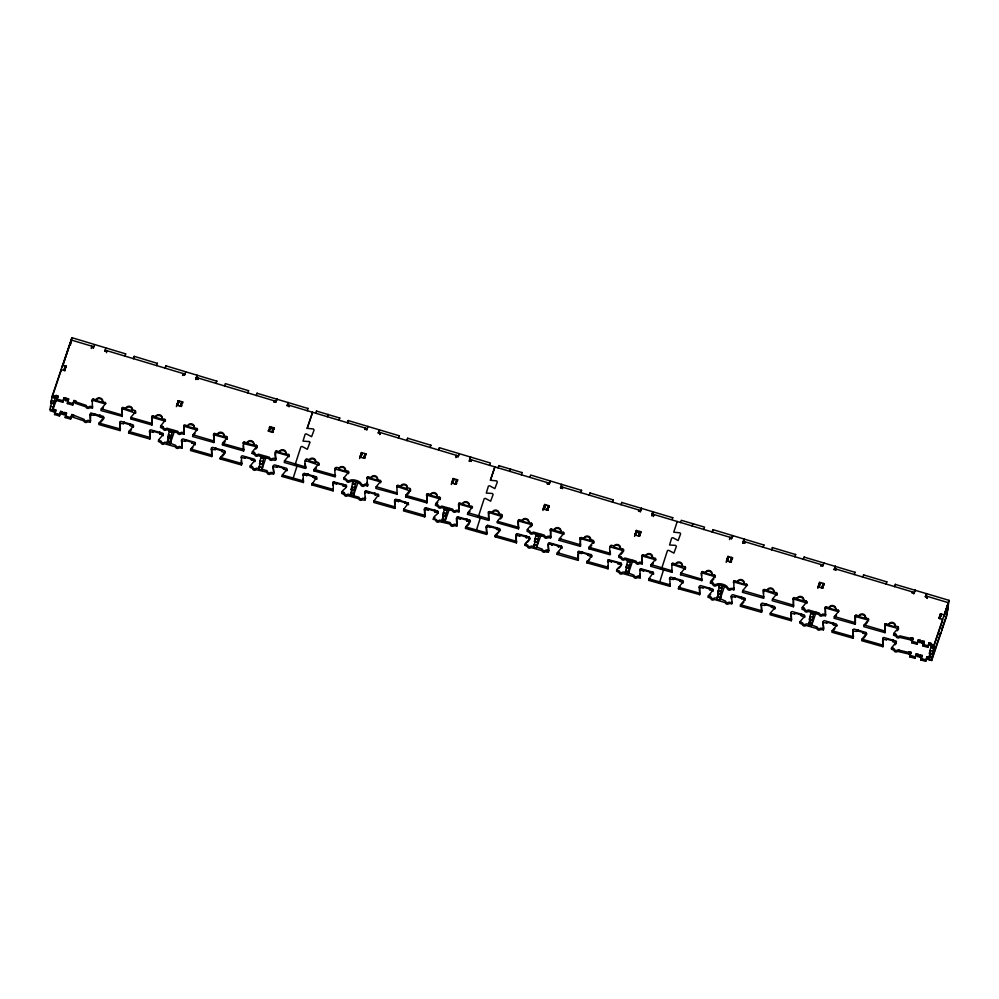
<?xml version="1.0" encoding="UTF-8"?>
<svg xmlns="http://www.w3.org/2000/svg" width="999" height="999" viewBox="0 0 999 999"><rect width="100%" height="100%" fill="white"/><g stroke="black" fill="none" stroke-linecap="round" stroke-linejoin="round"><path stroke-width="1.5" d="M122.253 416.346L100.961 410.552L101.299 408.841L106.006 403.221L102.56 401.548A3.347 2.835 8.6 0 0 101.374 398.476L99.026 397.802A3.347 2.835 8.6 0 0 96.154 399.737L96.041 400.487L102.447 402.297L102.56 401.548M90.385 421.978L90.747 412.949L103.372 416.408L103.709 418.381M90.609 420.417L87.6 420.367A1.911 1.623 8.6 0 1 84.141 419.393L71.853 414.498L70.592 419.093L65.247 417.582L66.508 412.987L64.673 412.475L64.186 414.747L62.063 414.135L62.55 411.863L60.714 411.351L59.453 415.934L54.558 414.548L55.819 409.965L53.983 409.44L53.496 411.713L50.137 410.764L50.362 409.265M133.479 426.81L133.129 424.85L120.879 421.378L119.88 421.915L120.355 429.033L99.076 423.064L103.859 417.382M163.237 435.252L162.899 433.279L150.649 429.807L149.65 430.357L150.112 437.462L128.846 431.493L133.629 425.811M195.267 444.842L195.005 442.37L182.929 438.936C178.784 439.448 185.727 449.026 179.233 446.341A1.911 1.623 8.6 0 1 175.774 445.354L169.743 443.081M195.492 443.344L190.709 449.026L211.975 455.044L211.513 447.877L212.525 447.34L224.763 450.799L225.062 452.972M225.262 451.773L220.479 457.455L241.733 463.486L241.283 456.318L242.282 455.769L254.533 459.24L254.87 461.213M261.376 469.043L266.983 470.666L267.532 471.803A1.911 1.623 8.6 0 0 270.866 472.302C277.435 475.162 270.404 465.422 274.563 464.897L286.638 468.331L286.9 470.804M395.055 508.291L394.78 499.8L395.791 499.25L408.441 503.071L403.771 509.328L425.012 515.397L424.775 516.908L403.521 510.876L403.746 509.378M397.165 494.218L375.861 488.436L376.198 486.725L380.906 481.106L377.472 479.433A3.347 2.835 8.6 0 0 375.174 475.824A3.347 2.835 8.6 0 0 371.054 477.622L367.944 476.798L367.095 477.597M459.028 511.75L456.019 511.7A1.911 1.623 8.6 0 1 452.572 510.726L441.471 507.579A1.911 1.623 8.6 0 1 438.024 506.605L435.402 505.294L435.739 503.583L440.434 497.802L437 496.303A3.347 2.835 8.6 0 0 434.702 492.694A3.347 2.835 8.6 0 0 430.581 494.48L427.297 493.693L426.473 495.467M683.241 582.817L682.966 580.619L670.666 577.135L669.692 577.684L670.142 584.852L648.888 578.821L653.471 572.377L640.933 568.706L639.847 569.742M699.725 594.605L678.421 588.761L678.733 587.1L683.428 581.568M713.049 591.008L712.712 589.035L700.461 585.564L699.45 586.113L699.912 593.281L678.658 587.262M701.835 580.531L680.531 574.737L680.868 573.026L685.576 567.407L682.142 565.746A3.347 2.835 8.6 0 0 679.844 562.137A3.347 2.835 8.6 0 0 675.724 563.936L672.427 563.136L671.615 564.91M731.83 603.646L728.82 603.596A1.911 1.623 8.6 0 1 725.361 602.622L714.273 599.475A1.911 1.623 8.6 0 1 710.813 598.501L708.191 597.19L708.416 595.691L713.199 590.009M720.242 598.751L725.586 601.123A1.911 1.623 8.6 0 0 729.045 602.097C735.539 604.857 728.583 595.217 732.729 594.692L744.804 598.126L745.154 600.099M774.874 608.891L774.575 606.555L762.324 603.096L761.325 603.633L761.8 610.751L740.521 604.782L745.304 599.1M763.698 598.064L763.436 589.622L767.357 589.885A3.347 2.835 8.6 0 1 771.478 588.099A3.347 2.835 8.6 0 1 773.775 591.708L773.663 592.457L767.244 590.646L767.357 589.885M775.074 607.529L770.291 613.211L791.545 619.243L791.096 612.075L792.095 611.525L804.345 614.997L804.607 617.469M810.476 624.6L817.219 627.072A1.911 1.623 8.6 0 0 820.679 628.059C827.247 630.968 820.191 621.228 824.375 620.654L836.438 624.088L836.787 626.061M825.574 615.646L825.299 607.155L829.232 607.417A3.347 2.835 8.6 0 1 833.341 605.631A3.347 2.835 8.6 0 1 835.639 609.228L835.526 609.989L829.12 608.166L829.232 607.417M836.937 625.062L832.155 630.744L853.421 636.763L852.959 629.595L853.958 629.058L866.208 632.517L866.508 634.852M866.707 633.491L861.925 639.173L883.178 645.204L882.729 638.036L883.728 637.487L896.128 641.046L896.24 643.431L895.079 644.792M333.179 490.771L333.366 481.805L346.004 485.139C349.051 487.549 340.746 490.022 341.658 493.356L344.28 494.655A1.911 1.623 8.6 0 0 347.727 495.641L358.828 498.776A1.911 1.623 8.6 0 0 362.275 499.762C369.243 502.385 361.875 491.508 366.196 490.859L378.683 494.642L374.001 500.886L395.242 506.968M92.495 407.904L89.485 407.854A1.911 1.623 8.6 0 1 86.026 406.88L75.312 403.284L75.799 401.011L73.963 400.487L72.702 405.082L67.358 403.571L68.619 398.976L66.783 398.464L66.296 400.736L65.385 400.474L65.872 398.201L64.036 397.677L62.775 402.272L56.668 400.537L57.93 395.954L56.094 395.429L55.607 397.702L52.248 396.753M712.374 531.53L712.974 529.645L763.91 545.017M804.17 557.105L855.094 572.327M133.342 358.766L134.141 356.306L157.392 363.386M134.153 356.418L133.541 358.191M165.285 367.694L165.884 365.809L216.833 381.181M224.513 386.064L225.324 383.616L248.564 390.684M257.093 393.269L308.004 408.491M316.521 411.076L339.735 418.019M772.427 547.602L795.641 554.557M863.611 574.912L886.812 581.855M895.354 584.415L949.05 600.349L946.715 615.859L931.667 660.501L928.308 659.552L928.795 657.28L926.96 656.755L925.698 661.338L920.791 659.952L922.065 655.369L917.844 655.019L918.106 654.245L916.27 653.733L915.009 658.316L909.664 656.805L910.926 652.21L909.09 651.698L908.603 653.97L897.539 651.398A1.911 1.623 8.6 0 1 894.08 650.411L891.458 649.113L891.682 647.614L896.503 641.783M348.264 420.579L399.213 435.764M430.944 445.267L407.692 438.224L407.093 440.109M489.547 465.397L490.409 462.999L439.435 447.727L438.836 449.612M498.888 465.684L522.115 472.602M529.782 477.41L530.619 475.037L581.568 490.372M590.072 492.994L613.299 499.912M621.815 502.497L672.739 517.707M639.922 569.243L640.159 577.922L639.947 574.213M151.561 417.594L152.385 415.809L155.682 416.608A3.334 2.835 8.6 0 1 159.79 414.81A3.334 2.835 8.6 0 1 162.088 418.419L165.534 419.93L160.827 425.711L160.489 427.422L163.112 428.721A1.911 1.623 8.6 0 0 166.571 429.707L177.66 432.842A1.911 1.623 8.6 0 0 181.119 433.828L184.091 434.103L184.016 425.162L187.787 425.699A3.334 2.835 8.6 0 1 191.895 423.913A3.334 2.835 8.6 0 1 194.193 427.51L194.081 428.271L187.675 426.448L187.787 425.699M212 454.932L211.751 456.555L190.484 450.524L190.709 449.026M309.178 460.089L309.066 460.839L315.484 462.662L315.597 461.913A3.347 2.835 8.6 0 0 313.299 458.304A3.347 2.835 8.6 0 0 309.178 460.089C300.974 453.571 307.804 477.684 305.219 463.923M338.948 468.519L338.836 469.28L345.254 471.091L345.367 470.342A3.347 2.835 8.6 0 0 343.069 466.733A3.347 2.835 8.6 0 0 338.948 468.519C331.581 462.649 336.675 481.093 335.164 474.962M458.991 511.975L458.766 503.309L462.687 503.583A3.347 2.835 8.6 0 1 466.808 501.785A3.347 2.835 8.6 0 1 469.105 505.394L468.993 506.143L462.574 504.333L462.687 503.583M469.105 505.394L472.539 507.055L467.844 512.674L467.495 514.385L488.761 520.417L488.523 511.738L492.457 512.012A3.347 2.835 8.6 0 1 496.565 510.214A3.347 2.835 8.6 0 1 498.863 513.823L498.751 514.572L492.345 512.762L492.457 512.012M554.32 529.532L554.208 530.294L560.626 532.105L560.739 531.356A3.347 2.835 8.6 0 0 558.441 527.747A3.347 2.835 8.6 0 0 554.32 529.532L550.399 529.27L550.624 537.937L550.799 530.244L563.948 534.365M584.09 537.974L583.978 538.723L590.384 540.534L590.509 539.785A3.347 2.835 8.6 0 0 588.199 536.176A3.347 2.835 8.6 0 0 584.09 537.974L580.169 537.699L580.394 546.378L580.569 538.673L593.031 542.07L593.718 542.957M613.861 546.403L613.736 547.152L620.154 548.975L620.267 548.214A3.347 2.835 8.6 0 0 617.969 544.617A3.347 2.835 8.6 0 0 613.861 546.403C605.894 540.197 612.125 562.2 609.952 551.111M670.179 584.615L669.917 586.351L669.792 583.803M732.042 602.26L731.792 603.871M701.373 573.351L702.197 571.565L705.494 572.365A3.347 2.835 8.6 0 1 709.602 570.566A3.347 2.835 8.6 0 1 711.9 574.175L715.346 575.686L710.639 581.468L710.301 583.179L712.499 583.828L713.049 584.964A1.911 1.623 8.6 0 0 715.983 585.789C718.568 583.99 726.51 586.163 727.597 589.085A1.911 1.623 8.6 0 0 730.531 589.922L731.68 589.273L733.903 589.86L733.828 580.918L737.587 581.455A3.347 2.835 8.6 0 1 741.708 579.67A3.347 2.835 8.6 0 1 744.005 583.279L743.893 584.028L737.474 582.205L737.587 581.455M791.57 619.13L791.32 620.741L770.067 614.722L770.291 613.211M888.76 624.288L888.648 625.037L895.067 626.848L895.179 626.098A3.347 2.835 8.6 0 0 892.881 622.489A3.347 2.835 8.6 0 0 888.76 624.288L884.839 624.013L885.064 632.679L885.239 624.987L897.864 628.433L898.351 629.407L897.189 630.781M213.436 435.114L214.261 433.341L217.545 434.128A3.334 2.835 8.6 0 1 221.666 432.342A3.334 2.835 8.6 0 1 223.963 435.939C232.243 436.613 222.015 440.796 222.365 444.942L243.619 450.974L243.394 442.295L247.315 442.569A3.334 2.835 8.6 0 1 251.423 440.771A3.334 2.835 8.6 0 1 253.721 444.368L253.621 445.129L247.203 443.319L247.315 442.569M365.272 499.925L365.097 497.202M424.812 516.783L424.388 509.602L428.246 510.002A3.347 2.835 8.6 0 1 428.808 509.065M548.101 544.542L549.288 542.744L561.538 546.216L562.037 547.177L557.367 552.659L557.03 554.37L578.284 560.389L578.508 551.248L591.458 554.732L591.795 555.619L586.937 562.337M587.062 561.188L586.788 562.799L608.054 568.818L608.266 559.677L620.903 563.011C623.963 565.434 615.659 567.894 616.558 571.228L619.18 572.539A1.911 1.623 8.6 0 0 622.639 573.513L633.728 576.66A1.911 1.623 8.6 0 0 637.187 577.634L640.159 577.922M51.424 403.159L49.95 409.165L53.721 410.214M57.405 397.29L52.697 409.94L54.171 403.933L50.862 403.084L52.472 395.254L71.866 337.662L125.649 353.871M51.498 401.76L51.324 402.922L54.071 403.708L54.333 402.934L54.171 403.933M60.864 371.116L52.198 397.09L54.945 397.864L55.207 397.09L54.071 403.708M53.496 411.713L53.983 409.44M55.607 397.702L56.094 395.429M60.802 371.616L61.089 369.605L64.748 370.641L65.26 369.106L64.348 368.843L64.123 370.342L65.035 370.604L65.26 369.106M54.558 414.548L55.819 409.965M56.668 400.537L57.93 395.954M62.313 367.12L62.6 365.11L66.259 366.146L66.034 367.644M62.837 365.572L70.367 342.919L62.375 366.608M65.06 367.894L65.36 365.896L63.849 370.392M70.28 344.992L71.041 339.96L93.706 346.74M70.292 345.242L71.079 339.972M59.453 415.934L60.714 411.351M71.104 342.694L71.866 337.662M62.775 402.272L64.036 397.677M64.186 414.747L64.673 412.475M66.296 400.736L66.783 398.464M65.247 417.582L66.508 412.987M67.358 403.571L68.619 398.976M70.592 419.093L71.853 414.498M72.702 405.082L73.963 400.487M90.347 422.152L87.375 421.878A1.911 1.623 8.6 0 1 83.916 420.891L73.202 417.295L73.427 415.796M73.202 417.295L73.689 415.022M75.312 403.284L75.799 401.011M91.384 348.464L91.883 346.191L91.446 348.276M93.319 348.264L94.443 345.042M90.135 418.456L90.035 413.986M91.995 400.974L92.857 398.938L96.154 399.737M105.407 403.983L93.169 400.462L93.357 399.2M92.457 408.141L92.22 399.463M89.885 414.985L93.819 415.247L93.931 414.498A3.347 2.835 8.6 0 1 94.143 414.023M104.783 351.173L105.869 348.226M106.456 352.722L106.918 350.699L106.643 351.473L104.82 350.924M119.805 422.427L120.105 430.594L98.851 424.563L99.076 423.064M103.434 418.119L93.931 414.498M105.12 403.584L105.307 402.335M121.803 409.153L122.615 407.38L125.911 408.166A3.334 2.835 8.6 0 1 130.02 406.381A3.334 2.835 8.6 0 1 132.33 409.977L132.218 410.739L125.799 408.928L125.911 408.166M135.539 413.161L122.939 408.891L123.127 407.642M120.105 430.594L120.367 428.858M122.215 416.571L121.99 407.904M119.655 423.426L123.576 423.688L123.689 422.939A3.347 2.835 8.6 0 1 124.251 422.003M149.575 430.856L149.875 439.023L128.621 433.004L128.846 431.493M165.347 421.228L152.16 417.307L151.985 425.012L130.732 418.981C130.382 414.835 140.597 410.651 132.33 409.99M128.921 431.543L128.634 432.942M130.881 418.531L131.069 417.27M133.429 427.01L129.995 425.512L130.107 424.75A3.347 2.835 8.6 0 0 130.232 423.976M134.89 412.025L135.077 410.764M135.502 413.299L135.702 412.05M152.71 417.332L152.897 416.071M149.875 439.023L150.137 437.287M151.985 425.012L151.761 416.333M149.413 431.855L153.346 432.117L153.459 431.368L159.877 433.191L159.753 433.941L162.675 434.777L163.162 435.751M162.1 418.419L161.975 419.168L155.569 417.357L155.682 416.608M181.668 439.947L181.98 448.114L179.008 447.839A1.911 1.623 8.6 0 1 175.549 446.865L164.46 443.718A1.911 1.623 8.6 0 1 161.001 442.744L158.379 441.433L158.604 439.935L163.386 434.253M162.475 427.584L162.65 426.461L160.827 425.711M164.66 420.454L164.847 419.205M167.058 443.531L168.656 436.763L168.394 437.537L171.141 438.311L171.403 437.55L169.805 444.305L167.058 443.531L168.094 440.447L167.695 442.22M171.141 438.311L171.728 435.389L170.692 438.474L167.944 437.687L169.518 430.032M168.831 435.601L168.981 434.602L167.944 437.687M170.692 438.474L172.315 431.468L169.568 430.681L169.306 431.456L172.053 432.23L172.315 431.468M170.442 442.994L174.688 430.544M172.053 432.23L172.278 430.819M170.692 442.22L170.854 441.221L169.805 444.305M176.386 406.655L177.135 403.608L178.047 403.871L177.822 405.369L176.91 405.107L177.135 403.608M177.385 403.696L178.122 400.649L182.705 401.948L182.48 403.459M177.897 402.16L178.122 400.649M182.592 375.524L183.067 373.501L182.767 375.199M178.746 402.922L179.046 400.911L177.535 405.407M184.565 375.062L185.664 372.053M180.569 406.156L180.794 404.645L181.718 404.907L181.493 406.406L180.569 406.156L181.044 404.732M181.493 403.696L181.793 401.698L180.282 406.193M184.103 434.041L183.853 425.437M197.29 430.207L184.803 426.423L184.99 425.174M181.98 448.114L182.243 446.391M181.518 440.946L185.452 441.221L185.564 440.472A3.347 2.835 8.6 0 1 185.777 439.985M195.816 379.483L197.103 375.162L196.94 376.286M197.79 379.021L198.102 378.009L197.877 379.508M227.173 439.11L226.486 438.224L214.036 434.84L213.848 442.532L192.595 436.513L192.932 434.802L197.64 429.183L194.193 427.522M195.255 444.38L191.858 443.032L191.97 442.282L185.564 440.472M196.753 429.545L196.94 428.296M211.751 456.555L211.438 448.376M214.573 434.852L214.76 433.603M213.848 442.532L213.624 433.866M211.288 449.388L215.21 449.65L215.322 448.901A3.347 2.835 8.6 0 1 215.884 447.964M223.963 435.951L223.851 436.7L217.432 434.877L217.545 434.128M241.258 460.701L241.508 464.985L220.255 458.966L220.479 457.455M220.292 458.853L220.554 457.505M222.515 444.48L222.702 443.231M225.025 452.809L221.628 451.461L221.741 450.711A3.347 2.835 8.6 0 0 221.865 449.937M226.523 437.974L226.711 436.725M227.148 439.26L227.335 438.012M243.394 442.295L243.207 443.544L256.418 446.715L256.905 447.689L255.744 449.063M244.343 443.281L244.53 442.033M241.508 464.985L241.77 463.249M241.209 457.554L244.98 458.079L245.092 457.33A3.347 2.835 8.6 0 1 245.317 456.855M273.239 468.069L273.614 474.075L270.642 473.801A1.911 1.623 8.6 0 1 267.307 473.301L266.496 472.065L256.094 469.68A1.911 1.623 8.6 0 1 252.759 469.18L252.21 468.056L250.012 467.395L250.237 465.896L255.02 460.202M289.198 455.532L289.011 456.793L288.349 455.756L276.448 452.385C272.29 452.897 279.32 462.649 272.752 459.79A1.911 1.623 8.6 0 1 269.293 458.803L258.204 455.669A1.911 1.623 8.6 0 1 254.745 454.682L252.123 453.384L252.46 451.66L257.168 445.891L253.734 444.38M254.795 461.713L254.308 460.739L251.398 459.902L251.511 459.153L245.092 457.33M254.121 453.546L254.283 452.422L252.46 451.66M256.293 446.416L256.481 445.154M256.905 447.689L257.093 446.441M262.337 468.181L262.487 467.182L261.451 470.267L258.691 469.493L260.202 462.337M260.289 462.724L260.027 463.499L262.774 464.273L263.361 461.338L262.325 464.423L259.578 463.648L261.151 455.994M259.578 467.407L259.74 466.408L258.691 469.493M261.451 470.267L263.037 463.511L262.774 464.273M262.325 464.423L263.948 457.417L263.699 458.191L260.939 457.417L261.201 456.643M262.075 468.956L266.321 456.506M263.699 458.191L263.911 456.78M268.768 429.57L268.544 431.068L269.455 431.331L269.68 429.832L268.768 429.57L268.244 431.118L272.827 432.405L273.351 430.869L272.427 430.606L272.203 432.105L273.127 432.367L273.351 430.869M269.767 426.61L269.53 428.121L274.113 429.408L274.35 427.909L269.767 426.61L269.243 428.159L270.155 428.421M274.013 402.31L274.238 400.811L273.963 401.573L275.749 402.372M270.379 428.871L270.679 426.873L269.168 431.368M276.76 399.962L276.898 399.051L276.061 401.361L196.279 377.46L195.979 379.47M272.677 430.694L274.35 427.909M273.127 429.657L273.426 427.647L271.915 432.155M273.152 466.908L273.301 465.909M275.299 452.647L276.124 450.861L279.42 451.66A3.334 2.835 8.6 0 1 283.529 449.862A3.334 2.835 8.6 0 1 285.826 453.471L285.714 454.233L279.308 452.41L279.42 451.66M276.448 452.385L276.636 451.136M273.614 474.075L273.876 472.34M275.724 460.064L275.487 451.386M273.214 466.77L277.085 467.182L277.198 466.421A3.347 2.835 8.6 0 1 277.41 465.946M287.1 405.769L288.236 402.46L288.124 403.209M288.923 406.318L289.235 405.294L289.011 406.805M303.172 478.808L303.384 482.505L282.118 476.486L282.43 474.825L287.125 469.305M305.494 468.494L284.228 462.475L284.565 460.764L289.273 455.144L285.826 453.471M286.9 470.342L283.491 468.993L283.604 468.244L277.198 466.421M288.399 455.507L288.586 454.258M292.744 479.495L297.277 465.222M294.855 465.484L300.899 446.778L302.048 446.453L307.367 449.275L309.84 442.607L309.128 441.558L303.009 441.146L305.145 434.178L306.293 433.853L311.601 436.675L314.086 430.007L313.374 428.958L307.18 428.359L312.587 412.287L307.18 428.359M302.959 475.087L304.158 473.289L316.695 476.973L312.038 484.465M308.429 473.963A3.347 2.835 8.6 0 0 306.843 475.611L304.096 474.825L304.283 473.576M318.806 465.072L306.206 460.814L306.393 459.565M303.384 482.505L303.147 473.838M306.843 475.611L306.955 474.862A3.347 2.835 8.6 0 1 307.517 473.926M333.142 490.946L311.888 484.915L312.163 483.304M335.252 476.923L313.998 470.904C313.649 466.758 323.876 462.574 315.597 461.913M316.695 479.095L313.261 477.422L313.374 476.673A3.347 2.835 8.6 0 0 313.499 475.899M314.148 470.442L314.335 469.193M316.046 477.959L316.233 476.698M318.157 463.936L318.344 462.687M316.671 479.233L316.858 477.984M318.781 465.222L318.968 463.973M332.817 485.514L332.917 482.267M334.84 469.505L335.027 468.256M337.175 483.116A3.347 2.835 8.6 0 0 336.613 484.04L333.866 483.266L334.053 482.005M348.201 472.777L335.976 469.243L336.163 467.994M336.613 484.04L336.725 483.291L343.144 485.102L343.032 485.864L346.091 486.788M367.145 482.317C369.443 489.273 366.084 483.653 363.998 486.076A1.911 1.623 8.6 0 1 361.051 485.239C359.977 482.317 352.023 480.157 349.45 481.955A1.911 1.623 8.6 0 1 346.503 481.118L345.954 479.995L343.756 479.333L344.106 477.622L348.801 471.853L345.367 470.342M343.644 493.531L343.806 492.395L341.92 491.745M345.816 486.388L346.004 485.139M347.927 472.365L348.114 471.116M348.539 473.651L348.738 472.402M353.971 494.143L354.121 493.144L353.084 496.228L350.337 495.454L351.923 488.686M351.66 489.46L354.408 490.234L354.845 488.299L354.995 487.3L353.958 490.384L351.211 489.61L352.797 481.955M350.961 494.13L352.347 490.209M353.084 496.228L354.67 489.46L354.408 490.234M353.958 490.384L355.582 483.379L355.332 484.153L352.585 483.379L352.834 482.604M353.708 494.917L357.954 482.467M355.332 484.153L355.544 482.729M359.652 458.578L360.402 455.532L361.313 455.794L361.089 457.292L360.177 457.03L360.402 455.532M360.651 455.619L361.401 452.572L365.984 453.871L365.759 455.369M361.176 454.07L361.401 452.572M365.022 429.108L365.334 428.084L365.11 429.582M362.013 454.832L362.312 452.834L360.801 457.33M366.77 430.144L368.069 426.361M364.323 456.655L365.984 453.871M364.76 455.619L365.06 453.608L363.549 458.116M364.985 456.83L364.76 458.329L363.836 458.066L364.073 456.568L364.985 456.83L364.46 458.366L359.877 457.067M364.835 492.619L365.022 491.371M369.28 492.207A3.347 2.835 8.6 0 0 368.718 493.131L365.971 492.357L366.158 491.108M380.831 481.493L380.644 482.742L379.995 481.718L368.082 478.346L368.269 477.085M367.357 486.026L367.132 477.347M368.718 493.131L368.831 492.382A3.347 2.835 8.6 0 1 369.043 491.908M377.472 479.433L377.36 480.182L370.941 478.371L371.054 477.622M378.184 433.054L379.27 430.107M379.857 434.59L380.332 432.579L380.095 434.078M395.017 508.466L373.751 502.447L374.088 500.736M378.721 495.516C379.133 498.426 377.123 493.331 375.137 494.955L375.249 494.205L368.831 492.382M377.922 495.479L378.109 494.23M380.032 481.468L380.219 480.219M394.593 501.048L394.78 499.8M396.703 487.037L397.527 485.252L400.824 486.051A3.347 2.835 8.6 0 1 404.932 484.265A3.347 2.835 8.6 0 1 407.23 487.862L407.117 488.623L400.711 486.8L400.824 486.051M400.062 499.925A3.347 2.835 8.6 0 0 398.489 501.573L395.729 500.786L395.916 499.537M410.439 491.033L397.839 486.775L398.027 485.526M397.127 494.455L396.89 485.789M398.489 501.573L398.601 500.824A3.347 2.835 8.6 0 1 398.976 500.112M440.097 498.988L427.06 495.192L426.885 502.884L405.631 496.865C405.282 492.719 415.509 488.536 407.23 487.862M403.671 510.414L403.858 509.165M408.491 503.946C409.003 506.543 406.768 502.135 404.895 503.384L405.007 502.634L398.601 500.824M405.781 496.403L405.969 495.154M407.679 503.908L407.867 502.659M409.79 489.897L409.977 488.648M410.414 491.183L410.601 489.922M424.363 509.478L425.549 507.692L437.637 511.101C441.096 514.36 428.746 516.77 436.263 519.592A1.911 1.623 8.6 0 0 439.597 520.092L449.987 522.477L450.799 523.713A1.911 1.623 8.6 0 0 454.145 524.213L457.105 524.5L456.88 525.998L453.908 525.724A1.911 1.623 8.6 0 1 450.574 525.224L449.762 523.976L439.36 521.603A1.911 1.623 8.6 0 1 436.026 521.103L435.477 519.967L433.291 519.318L433.628 517.607M425.499 509.228L425.686 507.967M427.609 495.204L427.797 493.956M426.885 502.884L426.66 494.218M428.246 510.002L428.359 509.253L434.777 511.063L434.665 511.813L438.062 513.161M437 496.303L436.888 497.052L430.469 495.229L430.581 494.48M437.45 512.35L437.637 511.101M439.56 498.326L439.747 497.077M440.184 499.612L440.372 498.364M441.97 521.403L443.556 514.647L443.406 515.646L446.153 516.421L444.717 522.19L441.97 521.403L443.007 518.319L442.857 519.33M442.844 515.571L444.468 508.566L444.218 509.328L446.965 510.114L447.227 509.34L447.077 510.339L445.591 516.346L442.844 515.571L443.881 512.487L443.294 515.422L446.041 516.196L446.303 515.422L446.153 516.421M442.594 520.092L443.981 516.171M444.218 509.328L444.43 507.917M446.041 516.196L446.628 513.261L445.591 516.346M446.965 510.114L447.177 508.691M451.298 484.527L452.035 481.493L452.959 481.755L452.722 483.254L451.81 482.992L452.035 481.493M452.285 481.58L453.034 478.533L457.617 479.832L457.392 481.331M455.969 457.642L456.468 455.382L456.243 456.88M452.809 480.032L453.034 478.533M453.646 480.794L453.946 478.796L452.435 483.291M457.979 456.943L459.065 453.921M455.956 482.617L457.617 479.832M456.393 481.568L456.693 479.57L455.182 484.065M456.618 482.792L456.393 484.29L455.482 484.028L455.706 482.529L456.618 482.792L456.106 484.328L451.523 483.029M456.468 518.581L457.654 516.783L469.905 520.254L470.404 521.216L465.621 526.91L486.875 532.929L486.65 534.428L465.384 528.409L465.734 526.698M458.578 504.557L458.766 503.309M460.914 518.169A3.347 2.835 8.6 0 0 460.352 519.093L457.604 518.319L457.792 517.07M472.09 507.942L459.715 504.295L459.902 503.046M460.352 519.093L460.464 518.344A3.347 2.835 8.6 0 1 460.689 517.869M469.218 461.351L470.517 457.043L470.342 458.166M469.518 461.376L470.654 457.08M471.191 460.901L471.503 459.89L471.278 461.388M469.98 521.965L466.77 520.916L466.883 520.167A3.347 2.835 8.6 0 0 466.983 519.105M469.555 521.441L469.742 520.192M471.665 507.43L471.853 506.168M476.024 531.418L480.544 517.145M478.134 517.407L484.178 498.701L485.327 498.364L490.634 501.198L493.119 494.517L492.407 493.481L486.276 493.056L488.411 486.101L489.56 485.776L494.867 488.598L497.352 481.93L496.64 480.881L490.447 480.282L494.892 466.883L490.434 480.082M486.226 527.01L487.425 525.212L499.512 528.621C502.534 531.056 494.318 533.466 495.154 536.838L516.421 542.857L516.021 535.551L519.88 535.963A3.347 2.835 8.6 0 1 520.442 535.027M488.773 520.354L488.523 511.738M490.334 527.047L487.375 526.748L487.562 525.499M501.96 516.52L489.473 512.737L489.672 511.476M490.122 527.534L490.234 526.773L496.64 528.596L496.528 529.345L499.85 530.531L495.204 536.725M530.644 526.935L531.818 525.574L531.318 524.6L519.068 521.128L518.069 521.678L518.531 528.846L497.265 522.827C496.915 518.681 507.142 514.497 498.863 513.823M495.304 536.376L495.492 535.127M497.415 522.365L497.602 521.116M499.325 529.87L499.512 528.621M501.423 515.859L501.623 514.61M515.996 535.439L517.195 533.641L529.27 537.05C532.442 539.785 520.666 543.831 527.772 545.079A1.911 1.623 8.6 0 0 531.231 546.053L534.203 546.328M518.106 521.428L518.931 519.642L522.215 520.442A3.347 2.835 8.6 0 1 526.336 518.656A3.347 2.835 8.6 0 1 528.633 522.265L528.521 523.014L522.102 521.191L522.215 520.442M517.132 535.177L517.32 533.928M519.243 521.166L519.43 519.917M516.421 542.857L516.183 534.19M518.531 528.846L518.294 520.179M519.88 535.963L519.992 535.214L526.411 537.025L526.298 537.774C528.221 536.301 530.369 541.133 529.895 538.336M552.547 544.13L551.985 545.054C543.756 540.047 552.897 555.044 545.554 551.673A1.911 1.623 8.6 0 1 542.095 550.699L531.006 547.552A1.911 1.623 8.6 0 1 527.547 546.578L524.925 545.267L525.262 543.556M550.624 537.937L547.664 537.662A1.911 1.623 8.6 0 1 544.205 536.688L533.116 533.541A1.911 1.623 8.6 0 1 529.657 532.567L527.035 531.256L527.372 529.545L532.067 523.763L528.633 522.265M529.083 538.311L529.27 537.05M531.193 524.288L531.381 523.039M531.818 525.574L532.005 524.325M533.603 547.365L535.189 540.609L534.927 541.371L537.687 542.157L537.937 541.383L536.351 548.151L533.603 547.365L534.64 544.28L534.49 545.279M534.477 541.533L536.113 534.527L538.861 535.302L537.225 542.307L534.477 541.533L535.514 538.449L535.364 539.448M536.063 533.878L535.851 535.289L538.598 536.076L538.861 535.302M536.113 534.527L535.963 535.526L538.711 536.301M537.687 542.157L537.862 540.996M538.598 536.076L538.811 534.652M538.111 540.222L538.261 539.223L537.225 542.307M542.932 510.489L543.668 507.455L544.592 507.704L544.368 509.215L543.444 508.953L543.668 507.455M547.377 483.716L547.689 482.692L547.464 484.203M543.918 507.542L544.667 504.495L549.25 505.794L549.025 507.292M544.443 505.993L544.667 504.495M545.279 506.755L545.579 504.757L544.068 509.253M549.2 484.265L550.337 480.944L550.149 482.142M547.115 509.989L547.34 508.491L548.251 508.753L548.026 510.252L547.115 509.989L547.814 507.08L548.726 507.33L549.25 505.794M546.59 551.411L546.753 550.287M550.212 530.519L550.399 529.27M549.238 544.28L549.425 543.019M551.348 530.257L551.535 529.008M548.513 551.96L548.289 543.281M551.985 545.054L552.097 544.305L558.516 546.116L558.404 546.878C560.327 545.404 562.462 550.224 562 547.427M560.501 487.912L561.688 484.34L561.575 485.089M562.362 488.199L562.687 487.187L562.449 488.686M580.394 546.378L559.14 540.347L559.477 538.636L564.173 533.016L560.739 531.356M561.188 547.402L561.376 546.153M563.299 533.379L563.486 532.13M578.059 551.723L577.872 552.971L581.755 553.483L582.317 552.559A3.347 2.835 8.6 0 1 582.779 552.16M579.969 538.948L580.169 537.699M579.008 552.709L579.195 551.46M581.118 538.698L581.306 537.437M581.755 553.483L581.868 552.734A3.347 2.835 8.6 0 1 582.23 552.022M610.164 554.807L588.898 548.788C588.561 544.63 598.776 540.459 590.509 539.785M591.608 556.967L588.161 555.307L588.286 554.557A3.347 2.835 8.6 0 0 588.399 554.045M589.048 548.326L589.235 547.077M590.958 555.831L591.146 554.582M593.069 541.82L593.256 540.571M591.57 557.117L591.758 555.869M593.681 543.094L593.868 541.845M607.592 561.65L607.817 560.152M612.075 560.988A3.347 2.835 8.6 0 0 611.513 561.925L608.766 561.138L608.953 559.89M623.638 550.274L623.451 551.535L622.789 550.499L610.876 547.127L611.063 545.879M611.513 561.925L611.638 561.176L618.044 562.986L617.931 563.736L620.841 564.572M641.932 558.466L642.257 563.898L639.298 563.623A1.911 1.623 8.6 0 1 635.839 562.649L624.75 559.502A1.911 1.623 8.6 0 1 621.291 558.516L618.668 557.217L619.005 555.506L623.701 549.725L620.267 548.214M620.716 564.26L620.903 563.011M622.827 550.249L623.014 549M621.341 565.546L621.528 564.298M628.87 572.027L629.02 571.016L627.984 574.113L625.237 573.326L626.748 566.171M626.111 567.482L627.747 560.476L627.597 561.488L630.344 562.262L628.858 568.269L626.111 567.482L626.81 565.434M627.697 559.84L627.484 561.251L630.232 562.037L630.494 561.263L630.344 562.262M626.123 571.241L626.273 570.242L625.237 573.326M627.984 574.113L629.495 566.957M628.608 572.789L632.866 560.339M630.232 562.037L630.444 560.614M629.757 566.183L629.907 565.184L628.858 568.269M634.565 536.451L635.302 533.404L636.226 533.666L636.001 535.164L635.077 534.915L635.302 533.404M638.511 511.001L638.761 510.364M635.551 533.491L636.301 530.457L640.883 531.755L640.659 533.254L636.076 531.955L636.301 530.457M640.259 512.05L641.47 508.229L641.333 509.14M634.79 534.952L639.372 536.251L639.884 534.702L639.66 536.213L638.748 535.951L638.973 534.453L640.134 534.79M639.672 533.491L639.972 531.493L638.448 535.988M638.224 577.372L638.386 576.248M641.845 556.48L642.669 554.707L645.953 555.494A3.347 2.835 8.6 0 1 650.074 553.708A3.347 2.835 8.6 0 1 652.372 557.317L652.26 558.066L645.841 556.243L645.953 555.494M644.18 570.079L643.618 571.016L640.871 570.242L641.058 568.98M655.744 559.378L655.556 560.626L654.894 559.59L642.981 556.218L643.169 554.969M642.257 563.898L642.032 555.232M651.723 514.96L652.871 511.65L652.634 513.149M643.618 571.016L643.731 570.267L650.149 572.077L650.037 572.827C651.96 571.353 654.108 576.186 653.633 573.389M651.885 515.996L653.009 511.688M653.396 516.508L653.858 514.497L653.583 515.259L651.76 514.71M669.917 586.351L648.663 580.332L649 578.621M671.94 570.367L672.027 572.327L650.774 566.308L651.111 564.597L655.806 558.978L652.372 557.317M652.822 573.364L653.009 572.115M654.932 559.34L655.119 558.091M659.29 583.341L663.811 569.055M661.4 569.318L667.444 550.611L668.593 550.287L673.9 553.109L676.385 546.441L675.674 545.392L669.555 544.979L671.678 538.024L672.827 537.687L678.146 540.521L680.619 533.841L679.907 532.804L673.726 532.205L677.272 521.503M669.617 578.184L669.467 579.183L673.388 579.445A3.347 2.835 8.6 0 1 674.974 577.809M685.351 568.918L672.752 564.647L672.939 563.399M672.027 572.327L671.803 563.661M673.388 579.445L673.501 578.696A3.347 2.835 8.6 0 1 673.875 577.984M682.142 565.746L682.03 566.495L675.611 564.685L675.724 563.936M683.179 582.542L679.807 581.268L679.919 580.519A3.347 2.835 8.6 0 0 680.032 580.007M684.702 567.782L684.889 566.52M685.314 569.055L685.501 567.807M699.512 591.658L699.375 586.613M714.747 576.61L702.509 573.089L702.709 571.828M699.687 594.78L699.949 593.044M701.798 580.769L701.56 572.09M699.288 587.474L703.159 587.874L703.271 587.125L709.677 588.948L709.565 589.697L712.886 590.884M711.9 574.175L711.788 574.924L705.381 573.114L705.494 572.365M712.287 583.354L712.462 582.217L710.639 581.468M714.46 576.211L714.647 574.962M715.084 577.484L715.272 576.236M720.504 597.976L720.654 596.977L719.617 600.062L716.87 599.288L718.468 592.519L718.206 593.294L720.953 594.08L721.39 592.145L721.54 591.146L720.504 594.23L717.744 593.443L719.38 586.438L719.118 587.212L721.865 587.986L722.127 587.225L720.504 594.23M708.416 595.691L711.038 596.99A1.911 1.623 8.6 0 0 714.497 597.976L717.494 597.976M718.206 593.294L718.793 590.359L717.744 593.443M719.118 587.212L719.33 585.789M719.617 600.062L721.216 593.306L721.066 594.305L718.306 593.531M721.865 587.986L722.077 586.575M726.198 562.412L726.947 559.365L728.109 559.715M729.495 539.56L730.007 537.3L729.732 538.061L731.518 538.861M726.947 559.365L726.723 560.876L727.634 561.126L727.859 559.627M727.934 556.418L727.197 559.452L727.934 556.418L732.517 557.704L732.292 559.215M732.604 535.839L731.555 538.611M730.856 560.489L732.517 557.704M731.305 559.452L731.605 557.454L730.094 561.95M731.53 560.664L731.293 562.162L730.381 561.913L730.606 560.402L731.53 560.664L731.006 562.212L726.423 560.914M731.493 599.025L731.48 595.704M733.478 582.442L733.666 581.193M746.69 585.614L734.615 582.18L734.802 580.931M742.756 543.269L744.043 538.948L743.818 540.459M743.069 543.294L744.193 538.998L743.893 540.996M731.33 596.703L735.252 596.977L735.364 596.228L744.742 599.725M744.73 542.819L745.042 541.795L744.817 543.306M761.25 604.133L761.55 612.312L740.296 606.281L740.521 604.782M763.661 598.289L742.407 592.27L742.744 590.559L747.439 584.939L744.005 583.279M746.565 585.302L746.753 584.053M763.373 593.431L763.436 589.622M776.985 594.867L764.385 590.609L764.572 589.36M761.55 612.312L761.812 610.576M761.101 605.144L765.022 605.406L765.134 604.657A3.347 2.835 8.6 0 1 765.509 603.945M806.717 602.984L793.606 599.025L793.431 606.73L772.177 600.699L772.514 598.988L777.21 593.369L773.775 591.708M774.837 608.566L771.44 607.23L771.553 606.468A3.347 2.835 8.6 0 0 771.665 605.968M776.335 593.731L776.523 592.482M776.947 595.017L777.147 593.768M791.32 620.741L791.021 612.574M793.006 599.3L793.83 597.527L797.127 598.326A3.347 2.835 8.6 0 1 801.235 596.528A3.347 2.835 8.6 0 1 803.533 600.137L803.421 600.886L797.015 599.075L797.127 598.326M794.155 599.05L794.342 597.789M793.431 606.73L793.206 598.051M790.858 613.573L794.792 613.836L794.904 613.086L801.31 614.909L801.198 615.659L804.607 617.007M823.114 621.665L823.426 629.832L820.454 629.557A1.911 1.623 8.6 0 1 816.995 628.583L805.906 625.436A1.911 1.623 8.6 0 1 802.447 624.462L799.824 623.151L800.049 621.653L804.832 615.958M825.536 615.821L822.564 615.546A1.911 1.623 8.6 0 1 819.105 614.56L808.016 611.425A1.911 1.623 8.6 0 1 804.557 610.439L801.935 609.14L802.272 607.429L806.98 601.648L803.533 600.137M803.92 609.303L804.095 608.179L802.272 607.429M806.106 602.172L806.293 600.923M806.717 603.446L806.905 602.197M812.137 623.938L812.287 622.939L811.25 626.023L808.503 625.249L810.102 618.481M809.39 619.405L811.013 612.399L810.751 613.174L813.498 613.948L813.76 613.186L812.137 620.192L809.39 619.405L810.426 616.321L810.014 618.094M800.049 621.653L802.672 622.951A1.911 1.623 8.6 0 0 806.131 623.938L809.128 623.938M810.751 613.174L810.963 611.75M809.39 623.164L809.54 622.165L808.503 625.249M811.25 626.023L812.849 619.268L812.699 620.267L809.952 619.48M811.887 624.712L816.133 612.262M813.498 613.948L813.71 612.537M820.866 565.621L821.178 564.597L820.953 566.096M817.831 588.374L818.581 585.327L819.492 585.589L819.267 587.087L818.356 586.825L818.581 585.327M818.83 585.414L819.567 582.367L824.15 583.666L823.925 585.177M819.342 583.878L819.567 582.367M822.689 566.158L823.975 562.887M820.191 584.64L820.491 582.629L818.98 587.125M823.7 563.748L823.838 562.849M822.939 585.414L823.238 583.416L821.727 587.912M823.164 586.625L822.939 588.124L822.015 587.874L822.239 586.363L823.164 586.625L822.639 588.174L818.056 586.875M825.361 612.699L825.299 607.155M838.623 611.788L826.248 608.141L826.435 606.893M823.426 629.832L823.688 628.096M834.053 569.83L835.376 566.308M835.064 567.382L835.226 566.258M822.964 622.664L826.897 622.939L827.01 622.177L833.416 624L833.303 624.75L836.625 625.936M835.913 570.117L836.225 569.105M852.884 630.094L853.183 638.274L831.93 632.242L832.155 630.744M868.593 620.978L867.931 619.942L855.469 616.558L855.294 624.25L834.04 618.231L834.377 616.52L839.085 610.901L835.639 609.228M838.198 611.263L838.386 610.014M854.882 616.833L855.706 615.059L858.99 615.846A3.347 2.835 8.6 0 1 863.111 614.06A3.347 2.835 8.6 0 1 865.409 617.669L865.296 618.418L858.878 616.595L858.99 615.846M856.018 616.57L856.205 615.322M853.183 638.274L853.446 636.538M855.294 624.25L855.069 615.584M852.734 631.093L856.655 631.368L856.767 630.619A3.347 2.835 8.6 0 1 857.142 629.907M882.579 640.684L882.954 646.703L861.7 640.684L861.925 639.173M885.064 632.679L863.81 626.66L864.147 624.949L868.843 619.33L865.409 617.669M866.47 634.527L863.074 633.179L863.186 632.429A3.347 2.835 8.6 0 0 863.298 631.93M867.969 619.692L868.156 618.443M884.652 625.262L884.839 624.013M885.788 624.999L885.976 623.751M882.954 646.703L883.216 644.967M882.654 639.273L886.425 639.797L886.538 639.048L892.956 640.871L892.844 641.62L896.24 642.956M910.976 639.173L912.811 639.697L913.036 638.199L911.2 637.674L910.713 639.947L899.649 637.374A1.911 1.623 8.6 0 1 896.19 636.4L893.568 635.089C893.231 630.943 903.446 626.76 895.179 626.098M891.508 649L891.757 647.652L894.317 648.913A1.911 1.623 8.6 0 0 897.764 649.899L908.828 652.459M893.718 634.64L893.905 633.378M895.566 635.264L895.728 634.14L893.793 633.591M897.739 628.134L897.926 626.873M898.351 629.407L898.538 628.159M898.576 651.123L898.8 649.625M912.05 592.919L912.312 592.282M913.798 593.968L915.022 590.147L914.884 591.058M910.713 639.947L911.2 637.674M908.603 653.97L909.09 651.698M930.993 645.754L930.781 647.177L933.528 647.951L933.74 646.54L930.419 645.529L930.906 643.256L929.07 642.744L927.809 647.327L922.901 645.941L923.938 642.856L919.729 642.507L920.216 640.234L918.381 639.71L917.119 644.293L911.775 642.782L913.036 638.199M909.664 656.805L910.926 652.21M917.119 644.293L918.381 639.71M915.009 658.316L916.27 653.733M925.274 596.878L926.36 593.943M922.065 655.369L921.827 656.867L920.004 656.355L919.742 657.117L917.619 656.518L917.844 655.019M919.729 642.507L920.216 640.234M917.619 656.518L918.106 654.245M926.947 598.426L927.409 596.415L927.184 597.914M919.742 657.117L920.229 654.845M921.852 643.106L922.339 640.834L924.175 641.346L923.938 642.856M922.901 645.941L924.175 641.346M927.809 647.327L929.07 642.744M925.698 661.338L926.96 656.755M930.419 645.529L930.906 643.256M928.533 659.253L930.119 652.484L929.969 653.483L932.716 654.27L931.28 660.027L928.533 659.253L929.569 656.168L929.42 657.167M929.407 653.408L930.444 650.324L929.857 653.259L932.604 654.033L933.041 652.11L933.191 651.098L932.154 654.183L929.407 653.408L931.031 646.403L930.781 647.177M929.157 657.941L930.544 654.008M932.154 654.183L933.79 647.177L933.528 647.951M931.667 660.501L932.317 656.942L931.28 660.027M932.716 654.27L932.866 653.259L932.604 654.033M933.778 646.49L934.003 644.979L930.643 644.03M939.472 616.758L939.235 618.256L940.159 618.518L940.384 617.02L939.472 616.758L938.948 618.306L942.619 619.343L942.307 621.341L933.815 646.378M940.234 615.309L940.459 613.798L944.13 614.847L943.818 616.845L947.964 604.27M941.07 616.058L941.37 614.06L939.859 618.556M939.984 634.902L940.571 632.854L940.271 634.852L939.36 634.602M941.795 630.357L942.532 627.31M945.891 618.156L947.664 609.565M486.888 532.867L486.413 525.761M578.296 560.339L577.922 554.607M578.521 558.828L557.367 552.659M608.291 567.27L587.012 561.301M459.24 510.427L456.256 510.202A1.911 1.623 8.6 0 1 452.797 509.228L441.708 506.081A1.911 1.623 8.6 0 1 438.249 505.107L435.739 503.583M488.998 518.856L467.844 512.674M733.915 589.81L733.815 587.899M734.14 588.299L730.756 588.411A1.911 1.623 8.6 0 1 727.821 587.587C726.748 584.665 718.793 582.492 716.208 584.29A1.911 1.623 8.6 0 1 713.274 583.466L712.462 582.217M184.328 432.542L181.343 432.317A1.911 1.623 8.6 0 1 177.884 431.343L166.796 428.196A1.911 1.623 8.6 0 1 163.337 427.222L162.65 426.461M243.868 449.413L222.59 443.444M243.631 450.911L243.281 445.529M425.025 515.347L424.55 508.229M763.91 596.74L742.744 590.559M124.85 356.106L125.687 353.771M156.593 365.609L157.43 363.274M216.034 383.416L216.87 381.081M247.777 392.919L248.601 390.584M307.217 410.714L308.042 408.379M339.785 417.932L338.923 420.292M399.225 435.726L398.364 438.086M430.132 447.527L430.969 445.192M521.316 474.837L522.152 472.502M526.298 537.774L526.411 536.725A3.347 2.835 8.6 0 0 526.273 536.151M580.756 492.632L581.593 490.297M617.931 563.736L618.044 562.674M763.124 547.252L763.948 544.917M854.27 574.625L855.132 572.215M703.646 529.52L704.52 527.11L681.256 520.292M794.829 556.818L795.691 554.42M886.013 584.128L886.875 581.73M367.582 484.515L365.372 483.928L364.223 484.577A1.911 1.623 8.6 0 1 361.276 483.741C360.202 480.819 352.247 478.658 349.675 480.457A1.911 1.623 8.6 0 1 346.728 479.62L344.106 477.622M92.682 406.63L89.71 406.356A1.911 1.623 8.6 0 1 86.251 405.382L75.537 401.773M152.21 423.501L130.956 417.482M397.352 492.957L376.198 486.725M427.122 501.386L405.856 495.367M457.105 524.5L456.655 517.332M456.88 525.998L456.793 524.025M486.65 534.428L486.188 527.26L487.375 526.748M518.756 527.347L497.49 521.316M516.645 541.358L495.379 535.339M608.054 568.818L607.892 565.821M642.494 562.4L639.522 562.125A1.911 1.623 8.6 0 1 636.063 561.138L624.974 558.004A1.911 1.623 8.6 0 1 621.515 557.017L619.005 555.506M672.252 570.829L651.111 564.597M943.893 616.346L947.976 604.145M50.862 403.084L51.561 401.024M66.259 366.146L65.734 367.694L64.823 367.432M62.55 411.863L62.288 412.637L64.423 413.236M62.063 414.135L62.325 413.374L60.489 412.849M169.555 436.863L167.645 442.557L164.685 442.22A1.911 1.623 8.6 0 1 161.226 441.233L158.604 439.935M181.718 404.907L181.194 406.456L176.611 405.157M182.705 401.948L182.193 403.496L181.269 403.234M259.578 463.648L260.264 461.588M351.211 489.61L352.247 486.525M352.098 487.524L351.773 489.685L354.52 490.472M350.337 495.454L351.223 493.369M444.717 522.19L449.6 508.429M546.815 510.027L548.551 505.993M548.251 508.753L547.739 510.289L543.156 508.991M536.351 548.151L541.233 534.378M635.701 535.214L637.225 530.706M638.748 535.951L639.447 533.029L640.359 533.291L640.883 531.755M727.334 561.176L728.858 556.668M716.87 599.288L717.906 596.203M717.444 598.314L718.88 594.043M720.192 599.088L724.5 586.301M809.078 624.263L810.514 620.004M824.15 583.666L823.638 585.214L822.714 584.952M812.137 620.192L813.174 617.107L812.587 620.029L809.839 619.255M911.775 642.782L912.462 640.721M922.339 640.834L922.077 641.608L919.954 640.996M920.791 659.952L921.577 657.642M940.459 613.798L939.947 615.347L940.858 615.609M928.308 659.552L928.571 658.778L926.735 658.254M934.04 644.879L949.05 600.349M947.389 608.066L946.977 609.84L948.014 606.755M947.576 609.677L946.39 613.761L946.652 612.999M940.496 633.354L931.892 659.003L931.056 658.766M942.007 628.858L946.078 616.795M65.872 398.201L65.609 398.976L66.521 399.225M65.385 400.474L65.647 399.7L63.811 399.175M165.884 365.809L165.085 368.269M257.068 393.119L256.256 395.579M275.786 402.122L276.898 399.051M316.508 410.914L315.696 413.374M327.322 416.708L328.147 414.41M348.251 420.429L347.44 422.877M379.47 429.77L378.646 432.067L458.429 455.969L459.253 453.671M407.692 438.224L406.88 440.684M439.435 447.727L438.623 450.187M498.251 467.257L498.064 467.982M498.464 466.683L498.876 465.534M509.69 471.316L510.514 469.018M560.626 488.136L561.463 485.839M590.047 492.832L589.248 495.292M613.336 499.812L612.449 502.235M621.79 502.347L620.991 504.795M641.62 508.279L640.796 510.576L561.001 486.688M672.152 519.33L672.777 517.607M680.819 521.291L680.419 522.602M692.045 525.924L692.869 523.626M712.974 529.645L712.162 532.105M732.804 535.589L731.967 537.887L652.185 513.986M772.414 547.452L771.603 549.9M804.158 556.955L803.346 559.415M834.452 569.293L834.727 568.531M863.598 574.75L862.786 577.21M895.341 584.265L894.53 586.713M915.159 590.197L914.335 592.494L834.552 568.606M926.56 593.606L925.736 595.904L948.226 602.647L947.277 608.94L948.101 606.643M252.123 453.384L253.409 451.798M524.925 545.267L526.198 543.693M586.788 562.799L589.71 559.303M282.118 476.486L283.404 474.912M313.998 470.904L316.446 467.957M311.888 484.915L313.162 483.341M405.631 496.865L406.905 495.279M433.291 519.318L434.952 517.282M467.495 514.385L469.942 511.438M559.14 540.347L560.801 538.311M588.898 548.788L591.733 545.379M650.774 566.308L653.221 563.361M680.531 574.737L681.817 573.164M678.421 588.761L680.094 586.725M708.191 597.19L710.639 594.243M893.568 635.089L894.854 633.516M557.03 554.37L559.003 551.972M648.663 580.332L649.937 578.746M334.802 469.755L335.976 469.243M364.797 492.869L365.971 492.357M396.665 487.287L397.839 486.775M733.441 582.692L734.615 582.18M559.477 538.636L580.619 544.867M834.377 616.52L855.531 622.752M864.147 624.949L885.289 631.181M192.932 434.802L214.086 441.034M284.565 460.764L305.719 466.995M616.833 569.617L619.405 571.041A1.911 1.623 8.6 0 0 622.864 572.015L625.836 572.29M101.299 408.841L122.44 415.072M680.868 573.026L702.022 579.258M220.329 458.803L221.528 457.38M527.372 529.545L529.882 531.056A1.911 1.623 8.6 0 0 533.341 532.042L544.43 535.177A1.911 1.623 8.6 0 0 547.889 536.163L550.849 536.438M772.514 598.988L793.656 605.219M891.545 648.95L892.744 647.527M183.691 426.798L184.803 426.423M332.754 483.641L333.866 483.266M641.87 556.593L642.981 556.218M825.137 608.516L826.248 608.141M607.654 561.513L608.766 561.138M101.848 409.428L103.409 407.604M100.911 422.077L103.634 418.881M129.895 431.418L131.456 429.595M193.868 434.94L195.042 433.566M191.771 448.951L192.932 447.577M223.639 443.369L225.2 441.546M222.702 456.019L224.251 454.183M407.692 494.368L409.24 492.544M436.675 503.721L437.849 502.347M467.544 525.799L469.293 523.751M500.487 518.968L502.047 517.145M527.372 542.32L528.921 540.496M621.116 554.27L622.677 552.447M619.005 568.281L620.566 566.458M711.188 582.055L713.923 578.858M742.357 603.796L743.905 601.972M835.314 616.645L836.488 615.284M833.216 630.669L834.964 628.608M865.084 625.087L867.419 622.352M862.974 639.098L865.309 636.363M92.158 400.699L93.169 400.462M305.195 461.063L306.206 460.814M488.461 512.974L489.473 512.737M609.865 547.377L610.876 547.127M763.373 590.859L764.385 590.609M639.86 570.479L640.871 570.242M303.209 474.962L304.096 474.825M367.195 478.471L368.082 478.346M671.865 564.785L672.752 564.647M459.715 504.295L458.541 504.807L458.778 508.279M395.729 500.786L394.555 501.298L394.805 504.77M457.604 518.319L456.431 518.831L456.668 522.302M702.509 573.089L701.335 573.601L701.498 575.911M122.939 408.891L121.766 409.403L122.003 412.874M221.254 433.017L221.84 433.179A3.334 2.835 8.6 0 1 223.851 436.7M177.61 402.197L178.521 402.46M360.876 454.12L361.8 454.37M452.51 480.069L453.434 480.332M544.143 506.031L545.067 506.293M635.789 531.992L636.7 532.255M727.422 557.954L728.333 558.216M819.055 583.916L819.967 584.178M52.472 395.254L55.832 396.203M275.949 458.566L272.977 458.279A1.911 1.623 8.6 0 1 269.518 457.305L258.429 454.158A1.911 1.623 8.6 0 1 254.97 453.184L254.283 452.422M314.223 469.405L335.477 475.424M589.123 547.277L610.389 553.309M825.761 614.323L822.789 614.035A1.911 1.623 8.6 0 1 819.33 613.061L808.241 609.914A1.911 1.623 8.6 0 1 804.782 608.94L804.095 608.179M910.938 638.448L899.874 635.876A1.911 1.623 8.6 0 1 896.428 634.902L895.728 634.14M55.869 396.928L57.705 397.452M66.558 399.962L68.394 400.474M73.739 401.985L75.574 402.51M918.156 641.208L919.992 641.733M928.845 644.243L930.681 644.755M52.31 397.315L55.057 398.089M56.893 399.038L62.999 400.761M67.582 402.06L72.927 403.584M912 641.283L917.344 642.794M923.126 644.442L928.034 645.829M169.418 431.68L172.165 432.467M261.051 457.642L263.798 458.429M352.684 483.603L355.432 484.378M444.318 509.565L447.077 510.339M719.23 587.437L721.977 588.224M810.863 613.398L813.611 614.185M930.881 647.402L933.628 648.189M51.274 400.399L54.021 401.186M168.381 434.765L171.129 435.552M260.015 460.726L262.762 461.513M351.648 486.688L354.395 487.462M443.281 512.649L446.029 513.424M534.915 538.611L537.674 539.385M626.56 564.572L629.308 565.347M718.194 590.521L720.941 591.308M809.827 616.483L812.574 617.27M929.844 650.486L932.591 651.273M123.689 422.939L130.107 424.75M215.322 448.901L221.741 450.711M306.955 474.862L313.374 476.673M460.464 518.344L466.883 520.167M581.868 552.734L588.286 554.557M673.501 578.696L679.919 580.519M765.134 604.657L771.553 606.468M856.767 630.619L863.186 632.429M168.506 437.762L171.254 438.549M260.14 463.723L262.887 464.51M535.039 541.608L537.787 542.382M626.673 567.569L629.42 568.344M50.387 406.243L53.134 407.018M167.47 440.859L170.217 441.633M259.103 466.808L261.85 467.594M350.736 492.769L353.484 493.556M442.37 518.731L445.117 519.505M534.003 544.692L536.75 545.466M625.636 570.654L628.383 571.428M717.27 596.615L720.017 597.39M808.903 622.564L811.663 623.351M928.933 656.568L931.68 657.354M250.237 465.896L252.435 466.545L252.984 467.682A1.911 1.623 8.6 0 0 256.318 468.181L259.29 468.456M282.342 474.987L303.609 481.006M312.113 483.416L333.366 489.435M365.472 498.538L362.5 498.264A1.911 1.623 8.6 0 1 359.053 497.277L347.952 494.13A1.911 1.623 8.6 0 1 344.505 493.156L343.806 492.395M536.276 546.928L542.32 549.2A1.911 1.623 8.6 0 0 545.779 550.174L548.738 550.449M627.909 572.889L633.953 575.162A1.911 1.623 8.6 0 0 637.412 576.136L640.384 576.411M928.533 658.041L929.37 658.291M53.759 410.939L55.594 411.463M64.448 413.973L66.284 414.485M71.628 416.009L73.464 416.521M908.865 653.196L910.701 653.721M916.046 655.232L917.881 655.744M54.783 413.049L59.678 414.435M65.472 416.071L70.817 417.594M909.889 655.294L915.234 656.818M921.016 658.453L925.923 659.839M182.792 374.275L184.615 374.812M105.095 350.149L184.89 374.051M287.462 404.77L367.245 428.658M469.83 459.378L549.612 483.266M743.368 541.296L823.151 565.184M365.06 428.858L366.883 429.395M378.221 432.804L380.045 433.341M456.193 456.143L458.017 456.693M469.405 460.102L471.228 460.651M547.415 483.466L549.238 484.003M560.576 487.412L562.4 487.949M638.548 510.751L640.371 511.301M742.944 542.02L744.767 542.569M820.903 565.372L822.726 565.909M834.128 569.33L835.951 569.867M912.087 592.669L913.91 593.219M925.311 596.628L927.134 597.177M196.004 378.234L197.827 378.771M287.138 405.519L288.961 406.069M91.608 346.965L93.431 347.515M192.07 424.75L191.496 424.587A3.334 2.835 8.6 0 0 187.675 426.448M309.128 441.558L309.802 442.045M675.611 564.685A3.347 2.835 8.6 0 1 679.732 562.887A3.347 2.835 8.6 0 1 682.03 566.495M705.381 573.114A3.347 2.835 8.6 0 1 709.49 571.328A3.347 2.835 8.6 0 1 711.788 574.924M737.474 582.205A3.347 2.835 8.6 0 1 741.595 580.419A3.347 2.835 8.6 0 1 743.893 584.028M767.244 590.646A3.347 2.835 8.6 0 1 771.365 588.848A3.347 2.835 8.6 0 1 773.663 592.457M797.015 599.075A3.347 2.835 8.6 0 1 801.123 597.277A3.347 2.835 8.6 0 1 803.421 600.886M829.12 608.166A3.347 2.835 8.6 0 1 833.228 606.381A3.347 2.835 8.6 0 1 835.526 609.989M858.878 616.595A3.347 2.835 8.6 0 1 862.999 614.81A3.347 2.835 8.6 0 1 865.296 618.418M888.648 625.037A3.347 2.835 8.6 0 1 892.756 623.239A3.347 2.835 8.6 0 1 895.067 626.848M645.841 556.243A3.347 2.835 8.6 0 1 649.962 554.457A3.347 2.835 8.6 0 1 652.26 558.066M492.345 512.762A3.347 2.835 8.6 0 1 496.453 510.976A3.347 2.835 8.6 0 1 498.751 514.572M522.102 521.191A3.347 2.835 8.6 0 1 526.223 519.405A3.347 2.835 8.6 0 1 528.521 523.014M554.208 530.294A3.347 2.835 8.6 0 1 558.329 528.496A3.347 2.835 8.6 0 1 560.626 532.105M583.978 538.723A3.347 2.835 8.6 0 1 588.086 536.925A3.347 2.835 8.6 0 1 590.384 540.534M613.736 547.152A3.347 2.835 8.6 0 1 617.857 545.367A3.347 2.835 8.6 0 1 620.154 548.975M462.574 504.333A3.347 2.835 8.6 0 1 466.695 502.534A3.347 2.835 8.6 0 1 468.993 506.143M309.066 460.839A3.347 2.835 8.6 0 1 313.187 459.053A3.347 2.835 8.6 0 1 315.484 462.662M338.836 469.28A3.347 2.835 8.6 0 1 342.957 467.482A3.347 2.835 8.6 0 1 345.254 471.091M370.941 478.371A3.347 2.835 8.6 0 1 375.05 476.573A3.347 2.835 8.6 0 1 377.36 480.182M400.711 486.8A3.347 2.835 8.6 0 1 404.82 485.014A3.347 2.835 8.6 0 1 407.117 488.623M430.469 495.229A3.347 2.835 8.6 0 1 434.59 493.444A3.347 2.835 8.6 0 1 436.888 497.052M102.447 402.297A3.334 2.835 8.6 0 0 100.449 398.801L99.863 398.626A3.334 2.835 8.6 0 0 96.041 400.487M132.218 410.739A3.334 2.835 8.6 0 0 130.207 407.23L129.62 407.055A3.334 2.835 8.6 0 0 125.812 408.916M161.988 419.168A3.347 2.847 8.6 0 0 159.965 415.659L159.39 415.497A3.347 2.847 8.6 0 0 155.557 417.357M192.083 424.762A3.334 2.835 8.6 0 1 194.081 428.271M217.445 434.877A3.334 2.835 8.6 0 1 221.266 433.029M253.621 445.129A3.347 2.847 8.6 0 0 251.598 441.62L251.024 441.458A3.347 2.847 8.6 0 0 247.19 443.319M285.714 454.233A3.334 2.835 8.6 0 0 283.716 450.711L283.129 450.549A3.334 2.835 8.6 0 0 279.308 452.41M886.425 639.797A3.347 2.835 8.6 0 1 886.987 638.873M892.819 639.997A3.347 2.835 8.6 0 1 892.844 641.62M893.056 639.81A3.347 2.835 8.6 0 1 892.956 640.871M856.655 631.368A3.347 2.835 8.6 0 1 858.241 629.72M863.186 632.13A3.347 2.835 8.6 0 1 863.074 633.179M826.897 622.939A3.347 2.835 8.6 0 1 827.447 622.002M833.278 623.126A3.347 2.835 8.6 0 1 833.303 624.75M833.528 622.939A3.347 2.835 8.6 0 1 833.416 624M801.423 613.848A3.347 2.835 8.6 0 1 801.31 614.909M794.792 613.836A3.347 2.835 8.6 0 1 795.354 612.911M801.173 614.035A3.347 2.835 8.6 0 1 801.198 615.659M765.022 605.406A3.347 2.835 8.6 0 1 766.608 603.771M771.553 606.168A3.347 2.835 8.6 0 1 771.44 607.23M735.252 596.977A3.347 2.835 8.6 0 1 735.813 596.041M741.645 597.165A3.347 2.835 8.6 0 1 741.67 598.788M709.789 588.436A3.347 2.835 8.6 0 1 709.677 588.948M703.159 587.874A3.347 2.835 8.6 0 1 703.708 586.95M709.54 588.074A3.347 2.835 8.6 0 1 709.565 589.697M679.782 579.645A3.347 2.835 8.6 0 1 679.807 581.268M588.136 553.683A3.347 2.835 8.6 0 1 588.174 555.307M558.516 545.816A3.347 2.835 8.6 0 1 558.404 546.878M650.149 571.778A3.347 2.835 8.6 0 1 650.037 572.827M526.523 535.963A3.359 2.847 8.6 0 1 526.411 537.025M496.753 528.084A3.347 2.835 8.6 0 1 496.653 528.596M496.503 527.722A3.347 2.835 8.6 0 1 496.528 529.345M434.64 510.189A3.347 2.835 8.6 0 1 434.665 511.813M434.89 510.014A3.347 2.835 8.6 0 1 434.777 511.063M404.87 501.76A3.347 2.835 8.6 0 1 404.895 503.384M374.837 492.782A3.347 2.835 8.6 0 1 375.1 493.331M375.237 493.893A3.347 2.835 8.6 0 1 375.137 494.955M466.471 518.743A3.347 2.835 8.6 0 1 466.77 520.916M343.007 484.228A3.347 2.835 8.6 0 1 343.032 485.864M313.236 475.799A3.347 2.835 8.6 0 1 313.261 477.422M93.819 415.247A3.347 2.835 8.6 0 1 94.83 413.923M99.925 414.897A3.347 2.835 8.6 0 1 100.225 417.07M123.576 423.688A3.347 2.835 8.6 0 1 123.801 423.214M129.97 423.876A3.347 2.835 8.6 0 1 129.995 425.512M153.346 432.117A3.347 2.835 8.6 0 1 153.908 431.193M159.728 432.317A3.347 2.835 8.6 0 1 159.753 433.941M159.977 432.13A3.347 2.835 8.6 0 1 159.877 433.191M185.452 441.221A3.347 2.835 8.6 0 1 186.463 439.885M191.97 441.97A3.347 2.835 8.6 0 1 191.858 443.032M215.21 449.65A3.347 2.835 8.6 0 1 215.434 449.175M221.603 449.837A3.347 2.835 8.6 0 1 221.628 451.461M244.98 458.079A3.347 2.835 8.6 0 1 245.542 457.155M251.498 458.841A3.347 2.835 8.6 0 1 251.398 459.902M277.085 467.182A3.347 2.835 8.6 0 1 278.097 465.846M283.604 467.932A3.347 2.835 8.6 0 1 283.491 468.993"/></g></svg>
